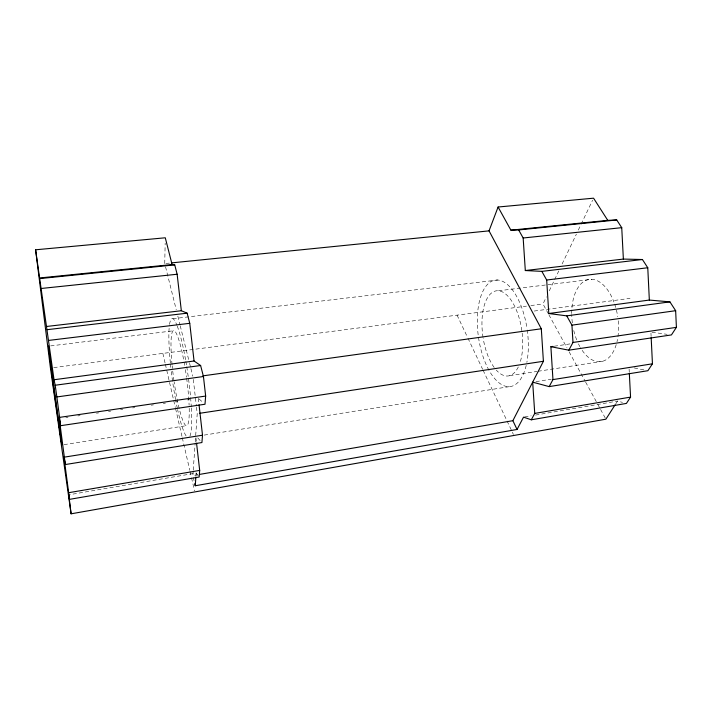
<?xml version="1.0" encoding="UTF-8"?>
<svg xmlns="http://www.w3.org/2000/svg" width="712" height="712" viewBox="0 0 712 712"><rect width="100%" height="100%" fill="white"/><g stroke="black" fill="none" stroke-linecap="round" stroke-linejoin="round"><path stroke-width="0.53" stroke-dasharray="3.56 2.67" d="M164.739 263.582L165.166 243.166M193.175 471.228L192.872 475.554L197.251 474.797M193.246 470.142L195.15 443.122M195.23 442.036L195.533 437.711M195.684 435.548L197.224 413.672L196.468 407.042M195.951 476.221L196.192 473.053L68.779 494.813M548.329 313.743L542.998 303.98L546.407 296.851M549.264 290.87L558.787 270.943M562.124 263.965L576.409 234.07M578.313 230.083L580.698 225.099M581.17 224.102L592.606 200.179M615.782 403.793L617.535 401.078L622.466 402.378M524.637 416.947L531.188 415.826M535.566 415.078L617.535 401.078M535.958 381.632L551.284 379.202M204.219 435.094L511.679 386.287M64.027 444.626L187.034 425.589M509.632 375.669L536.946 371.45M538.041 371.281L602.512 361.304M65.824 417.686L68.014 417.365M77.875 415.924L80.064 415.603M96.485 413.2L98.674 412.88M108.527 411.438L110.716 411.118M120.568 409.676L122.758 409.356M132.61 407.914L134.808 407.593M151.229 405.19L153.418 404.87M163.27 403.428L165.46 403.108M175.312 401.666L177.502 401.346M187.354 399.904L189.543 399.583M554.185 346.228L570.668 343.816M534.205 311.046L630.04 298.373M53.756 367.597L526.471 306.124M530.876 305.555L542.998 303.98M50.65 345.907L174.289 330.688M498.525 290.781L591.859 279.291M172.891 318.727L497.768 280.021M165.843 263.467L170.275 263.022M651.978 332.228L667.108 334.328M634.25 367.953L644.761 370.071M199.049 398.96L203.507 402.921M197.767 437.88L200.535 440.986M196.192 473.053L198.568 476.23M548.863 314.722L566.983 347.91M569.111 351.817L585.104 381.107M585.638 382.086L597.359 403.562M597.893 404.541L600.029 408.448M600.563 409.418L605.894 419.181M457.059 315.149L467.481 337.212M467.953 338.209L482.638 369.297M483.11 370.293L513.423 434.462M165.54 266.795L176.229 309.684M177.831 316.119L179.967 324.699M180.234 325.767L189.312 362.221M189.588 363.298L190.656 367.588M190.923 368.656L192.792 376.167M193.344 477.592L194.056 480.653M162.861 353.41L165.104 363.147M165.353 364.233L175.33 407.513M175.579 408.599L182.058 436.741M182.308 437.818L189.784 470.285M190.033 471.371L191.279 476.782M191.528 477.859L194.518 490.844M193.308 379.443L196.343 405.938M195.934 437.729L196.432 442.09M198.301 398.302L198.924 403.731M629.105 369.047L629.274 372.287M650.955 333.172L651.115 336.456M616.227 344.608A41.527 22.9 81.9 0 1 580.44 347.625M579.871 346.637A41.527 22.9 81.9 0 1 578.438 343.86M576.693 339.891A41.527 22.9 81.9 0 1 573.196 327.974M572.35 322.839A41.527 22.9 81.9 0 1 571.736 314.579M571.727 313.547A41.527 22.9 81.9 0 1 571.834 309.489M571.976 307.513A41.527 22.9 81.9 0 1 589.429 279.371A41.527 22.9 81.9 0 1 613.931 302.022M614.661 304.051A41.527 22.9 81.9 0 1 617.722 316.671M618.23 320.774A41.527 22.9 81.9 0 1 616.975 341.822M518.283 367A42.987 19.696 82 0 1 496.291 370.08M494.199 367.49A42.987 19.696 82 0 1 483.199 338.467M483.03 337.399A42.987 19.696 82 0 1 496.397 290.816A42.987 19.696 82 0 1 522.038 332.095M522.163 333.163A42.987 19.696 82 0 1 519.849 363.173M526.212 365.398A53.756 24.644 82 0 1 489.58 371.299M489.028 370.338A53.756 24.644 82 0 1 487.204 284.729A53.756 24.644 82 0 1 527.076 328.944M527.236 329.994A53.756 24.644 82 0 1 526.853 362.426M186.108 435.931A60.102 8.072 82.2 0 1 177.6 409.542M177.368 408.483A60.102 8.072 82.2 0 1 176.015 401.88M175.588 399.628A60.102 8.072 82.2 0 1 172.722 382.273M172.571 381.223A60.102 8.072 82.2 0 1 171.218 370.738M170.835 367.401A60.102 8.072 82.2 0 1 170.488 364.072M170.373 362.969A60.102 8.072 82.2 0 1 169.429 325.233M169.554 324.387A60.102 8.072 82.2 0 1 176.87 325.099M177.244 326.052A60.102 8.072 82.2 0 1 185.672 360.325M185.859 361.385A60.102 8.072 82.2 0 1 186.58 365.683M186.758 366.76A60.102 8.072 82.2 0 1 191.288 406.846M191.35 407.949A60.102 8.072 82.2 0 1 189.766 436.474M189.205 408.305A48.051 6.452 82.2 0 1 184.283 423.569A48.051 6.452 82.2 0 1 174.129 381.872M173.977 380.795A48.051 6.452 82.2 0 1 172.171 365.79M172.073 364.74A48.051 6.452 82.2 0 1 173.461 330.555A48.051 6.452 82.2 0 1 183.918 361.18M184.105 362.203A48.051 6.452 82.2 0 1 184.657 365.327M185.369 369.581A48.051 6.452 82.2 0 1 186.491 377.137M186.633 378.232A48.051 6.452 82.2 0 1 189.107 405.208"/><path stroke-width="1.07" d="M629.328 373.364L630.565 397.1L626.418 403.419L531.286 419.804L523.543 417.134L517.054 429.461L195.23 485.753L195.871 477.28M196.556 443.175L199.689 470.409L199.164 477.022L69.553 499.352L68.779 494.813L71.093 513.815L605.894 419.181L615.204 404.701M199.049 404.817L202.511 435.21L201.923 442.544L65.326 464.544L63.875 456.437L69.553 499.352M194.056 361.002L189.757 323.31L187.149 313.182L181.338 310.735L177.137 274.245L174.734 264.882L172.099 264.544L165.282 237.79L35.6 249.787L54.032 379.745L194.056 361.002L200.615 365.514L203.445 376.514L205.652 396.059L204.994 404.238L60.609 425.696L59.256 418.647L65.326 464.544M517.054 429.461L512.871 420.685L543.398 361.287L541.307 328.775L489.037 230.866L498.089 207.014L593.559 198.185L607.772 220.355L616.743 219.972L621.736 227.671L623.374 259.079L642.42 259.515L647.769 267.757L649.344 300.063L669.912 301.861L675.652 310.699L676.4 327.36L671.434 334.925L568.817 350.171L550.883 346.717L552.957 379.594L549.174 386.607L532.674 382.157L534.739 413.405L531.286 419.804M568.817 350.171L572.982 342.454L571.941 325.153L566.743 315.861L548.792 313.52L546.683 280.012L541.841 271.37L525.314 270.542L523.16 237.995L518.656 229.94L510.904 230.181L498.089 207.014M651.168 337.55L652.45 363.805L647.911 370.703L549.174 386.607M199.449 474.423L512.871 420.685M68.744 492.686L199.689 470.409M534.739 413.405L630.565 397.1M64.427 457.122L202.511 435.21M552.957 379.594L652.45 363.805M199.422 413.334L543.398 361.287M60.609 425.696L59.594 417.374L205.652 396.059M572.982 342.454L676.4 327.36M550.883 346.717L553.082 346.388M202.947 375.856L541.307 328.775M59.594 417.374L56.853 396.949L203.445 376.514M571.941 325.153L675.652 310.699M54.032 379.745L55.18 385.245L200.615 365.514M566.743 315.861L669.912 301.861M548.792 313.52L649.344 300.063M48.754 340.407L189.757 323.31M546.683 280.012L647.769 267.757M46.413 326.497L181.338 310.735M525.314 270.542L623.374 259.079M47.215 329.674L187.149 313.182M541.841 271.37L642.42 259.515M41.305 288.467L177.137 274.245M523.16 237.995L621.736 227.671M39.641 277.974L172.099 264.544M510.904 230.181L607.772 220.355M39.89 278.588L174.734 264.882M518.656 229.94L616.743 219.972M171.378 262.906L489.037 230.866M194.759 483.715L195.23 485.753M55.18 385.245L56.853 396.949M71.093 513.815L50.445 368.024L35.6 249.787M48.443 346.183L53.703 388.423L61.828 444.964L48.443 346.183"/></g></svg>
